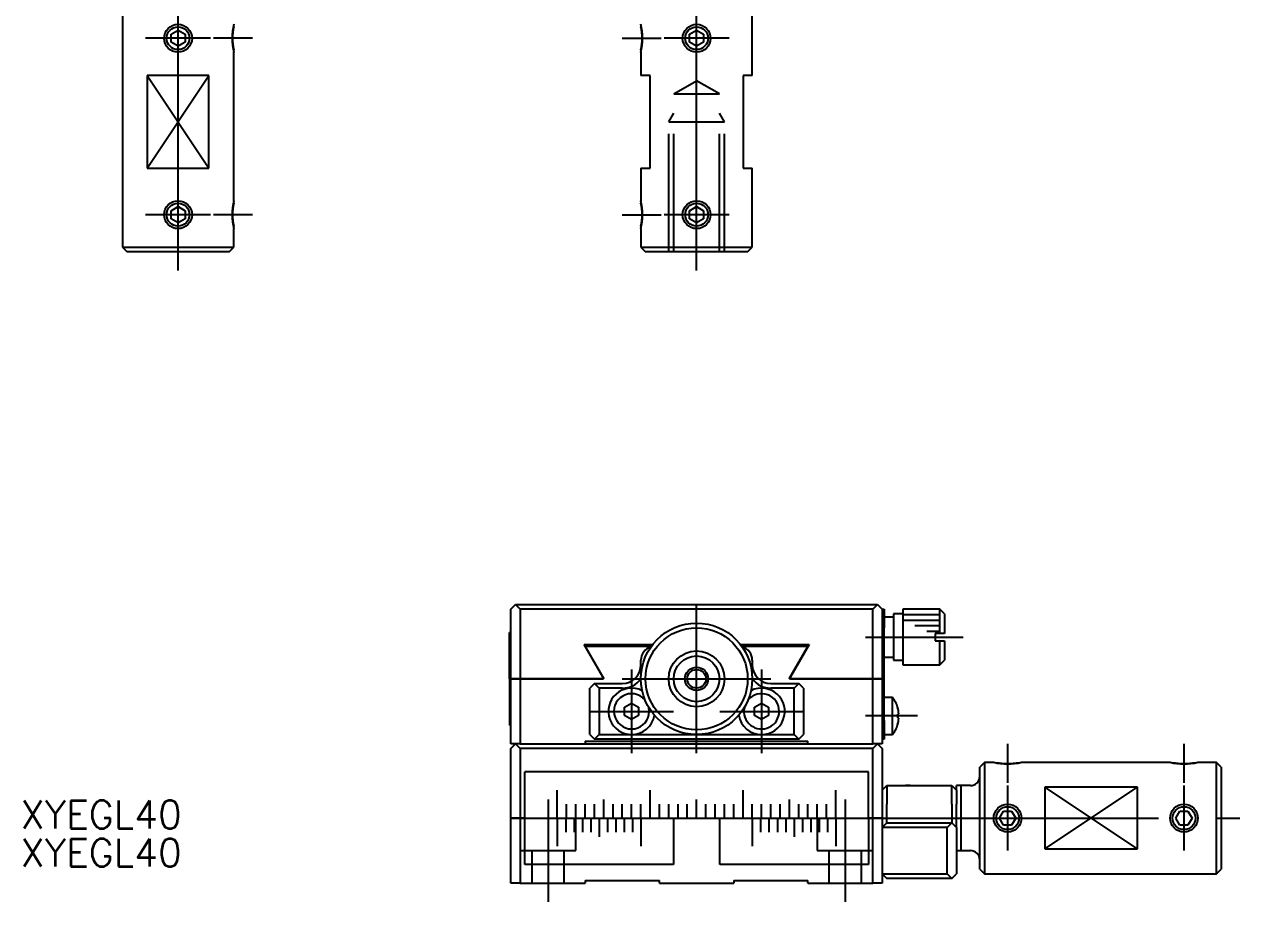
# Model space of a CAD drawing. Extents: x -78 to 223, y -126 to 94.
# Drawn here: x -72.4 to 58.5, y -126.5 to -32 of the extents above; entities that cross this region are included whole.
import ezdxf

# ---------------------------------------------------------------- set-up
doc = ezdxf.new("R2010")
doc.units = 0
doc.linetypes.add('CENTER', pattern=[50.8, 31.75, -6.35, 6.35, -6.35])
doc.linetypes.add('DASHED', pattern=[19.05, 12.7, -6.35])
doc.layers.get('0').update_dxf_attribs({"linetype": 'CONTINUOUS'})
doc.layers.add('CENTER', color=1, linetype='CENTER')
doc.styles.get("Standard").update_dxf_attribs({"font": 'txt.shx', "height": 3, "bigfont": 'bigfont.shx'})

# ---------------------------------------------------------------- blocks, each defined once
blk = doc.blocks.new('*U2')
at = {"color": 7, "linetype": 'CONTINUOUS'}
blk.add_text('XYEGL40', height=3, dxfattribs=at).set_placement((-72.8, -118.58))
blk = doc.blocks.new('*U3')
at = {"color": 7, "linetype": 'CONTINUOUS'}
blk.add_text('XYEGL40', height=3, dxfattribs=at).set_placement((-72.8, -122.7))

msp = doc.modelspace()

# ---------------------------------------------------------------- linework, layer by layer
at = {"color": 7, "linetype": 'CONTINUOUS'}
for p, q in [((-61.85, -31), (-61.85, -56)), ((6, -37.5), (6, -31)), ((-56.6, -33.07), (-55.85, -32.63)), ((-55.85, -32.63), (-55.1, -33.07)), ((-0.75, -33.07), (0, -32.63)), ((0, -32.63), (0.75, -33.07)), ((-56.6, -33.93), (-56.6, -33.07)), ((-55.85, -34.37), (-56.6, -33.93)), ((-55.1, -33.93), (-55.85, -34.37)), ((-55.1, -33.07), (-55.1, -33.93)), ((-0.75, -33.93), (-0.75, -33.07)), ((0, -34.37), (-0.75, -33.93)), ((0.75, -33.93), (0, -34.37)), ((0.75, -33.07), (0.75, -33.93)), ((-49.85, -51), (-49.85, -35)), ((-6, -35), (-6, -37.5)), ((-59.17, -37.5), (-59.17, -47.5)), ((-52.53, -37.5), (-59.17, -37.5)), ((-52.53, -47.5), (-52.53, -37.5)), ((-5, -37.5), (-6, -37.5)), ((-5, -47.5), (-5, -37.5)), ((5, -37.5), (5, -47.5)), ((6, -37.5), (5, -37.5)), ((-59.17, -47.5), (-52.53, -47.5)), ((-6, -47.5), (-6, -51)), ((-6, -47.5), (-5, -47.5)), ((5, -47.5), (6, -47.5)), ((6, -56), (6, -47.5)), ((-56.6, -52.07), (-55.85, -51.63)), ((-56.6, -52.93), (-56.6, -52.07)), ((-55.85, -51.63), (-55.1, -52.07)), ((-55.1, -52.07), (-55.1, -52.93)), ((-0.75, -52.07), (0, -51.63)), ((-0.75, -52.93), (-0.75, -52.07)), ((0, -51.63), (0.75, -52.07)), ((0.75, -52.07), (0.75, -52.93)), ((-55.85, -53.37), (-56.6, -52.93)), ((-55.1, -52.93), (-55.85, -53.37)), ((0, -53.37), (-0.75, -52.93)), ((0.75, -52.93), (0, -53.37)), ((-49.85, -56), (-49.85, -54)), ((-6, -54), (-6, -56)), ((-61.85, -56), (-61.35, -56.5)), ((-61.85, -56), (-55.85, -56)), ((-55.85, -56), (-49.85, -56)), ((-50.35, -56.5), (-49.85, -56)), ((-6, -56), (-5.5, -56.5)), ((-6, -56), (6, -56)), ((5.5, -56.5), (6, -56)), ((-55.85, -56.5), (-61.35, -56.5)), ((-50.35, -56.5), (-55.85, -56.5)), ((5.5, -56.5), (-5.5, -56.5)), ((-20, -94.98), (-19.5, -94.48)), ((-20, -102.48), (-20, -94.98)), ((-19.5, -94.48), (19.5, -94.48)), ((-19.5, -94.48), (-19, -94.98)), ((19, -94.98), (-19, -94.98)), ((-19, -94.98), (-19, -102.48)), ((19, -94.98), (19.5, -94.48)), ((19, -102.48), (19, -94.98)), ((19.5, -94.48), (20, -94.98)), ((20, -94.98), (20, -102.48)), ((20, -94.98), (20.2, -94.98)), ((20.2, -94.98), (20.2, -96.98)), ((21.2, -95.48), (21.2, -97.98)), ((22.2, -95.48), (21.2, -95.48)), ((26.2, -94.98), (22.2, -94.98)), ((22.2, -94.98), (22.2, -97.98)), ((26.2, -97.58), (26.2, -94.98)), ((26.7, -95.48), (26.2, -94.98)), ((26.7, -95.48), (26.7, -97.58)), ((21.2, -95.83), (20.2, -95.83)), ((26.2, -95.58), (22.2, -95.58)), ((26.2, -96.18), (22.2, -96.18)), ((26.2, -96.78), (23.5, -96.78)), ((-20.15, -102.48), (-20.15, -97.48)), ((-20, -97.48), (-20.15, -97.48)), ((20.2, -106.98), (20.2, -96.98)), ((21.2, -97.98), (21.2, -100.48)), ((22.2, -97.98), (22.2, -100.98)), ((26.2, -97.38), (24.8, -97.38)), ((26.2, -97.58), (25.7, -97.58)), ((25.7, -97.58), (25.7, -98.38)), ((26.7, -97.58), (26.2, -97.58)), ((-12.12, -98.78), (-4.72, -98.78)), ((-10.1, -102.28), (-12.12, -98.78)), ((-4.87, -98.98), (-12, -98.98)), ((-12, -98.98), (-9.98, -102.48)), ((4.72, -98.78), (12.12, -98.78)), ((12, -98.98), (4.87, -98.98)), ((9.98, -102.48), (12, -98.98)), ((12.12, -98.78), (10.1, -102.28)), ((25.7, -98.38), (26.2, -98.38)), ((26.2, -100.98), (26.2, -98.38)), ((26.2, -98.38), (26.7, -98.38)), ((26.7, -98.38), (26.7, -100.48)), ((-6, -100.98), (-6, -100.48)), ((6, -100.48), (6, -100.98)), ((20.2, -100.13), (21.2, -100.13)), ((21.2, -100.48), (22.2, -100.48)), ((26.2, -100.98), (26.7, -100.48)), ((22.2, -100.98), (26.2, -100.98)), ((-20.15, -102.48), (-20.15, -107.48)), ((-20.15, -102.48), (-20, -102.48)), ((-20, -102.48), (-20.15, -102.48)), ((-20, -109.48), (-20, -102.48)), ((-19, -102.48), (-20, -102.48)), ((-20, -102.48), (-19, -102.48)), ((-19, -102.48), (-19, -109.48)), ((-19, -102.48), (-10.1, -102.48)), ((-10.1, -102.48), (-19, -102.48)), ((-11, -102.98), (-11.5, -103.48)), ((-11, -102.98), (-8, -102.98)), ((-10.5, -103.48), (-11, -102.98)), ((-10.1, -102.48), (-10.1, -102.28)), ((-9.98, -102.48), (-10.1, -102.48)), ((8, -102.98), (11, -102.98)), ((10.1, -102.48), (9.98, -102.48)), ((10.1, -102.28), (10.1, -102.48)), ((10.1, -102.48), (19, -102.48)), ((19, -102.48), (10.1, -102.48)), ((11, -102.98), (10.5, -103.48)), ((11.5, -103.48), (11, -102.98)), ((19, -109.48), (19, -102.48)), ((20, -102.48), (19, -102.48)), ((19, -102.48), (20, -102.48)), ((20, -102.48), (20, -109.48)), ((-11.5, -108.48), (-11.5, -103.48)), ((-10.5, -103.48), (-10.5, -108.48)), ((-8, -103.48), (-10.5, -103.48)), ((-5.81, -103.98), (-5.81, -103.98)), ((10.5, -103.48), (8, -103.48)), ((10.5, -108.48), (10.5, -103.48)), ((11.5, -103.48), (11.5, -108.48)), ((21.1, -104.48), (20.2, -104.48)), ((21.1, -108.48), (21.1, -104.48)), ((-7.75, -105.54), (-7, -105.11)), ((-7.75, -106.41), (-7.75, -105.54)), ((-7, -105.11), (-6.25, -105.54)), ((-6.25, -105.54), (-6.25, -106.41)), ((6.25, -105.54), (7, -105.11)), ((6.25, -106.41), (6.25, -105.54)), ((7, -105.11), (7.75, -105.54)), ((7.75, -105.54), (7.75, -106.41)), ((21.66, -105.55), (21.66, -105.53)), ((-7, -106.84), (-7.75, -106.41)), ((-6.25, -106.41), (-7, -106.84)), ((7, -106.84), (6.25, -106.41)), ((7.75, -106.41), (7, -106.84)), ((20.2, -106.98), (20.2, -108.98)), ((21.66, -106.68), (21.66, -106.28)), ((21.66, -106.28), (21.79, -106.28)), ((21.79, -106.68), (21.66, -106.68)), ((-20, -107.48), (-20.15, -107.48)), ((-11.5, -108.48), (-11, -108.98)), ((-11, -108.98), (-10.5, -108.48)), ((-10.5, -108.48), (-7, -108.48)), ((-7, -108.48), (0, -108.48)), ((0, -108.48), (7, -108.48)), ((7, -108.48), (10.5, -108.48)), ((10.5, -108.48), (11, -108.98)), ((11, -108.98), (11.5, -108.48)), ((20.2, -108.48), (21.1, -108.48)), ((21.66, -107.43), (21.66, -107.4)), ((-19.5, -109.48), (-20, -109.48)), ((-20, -109.98), (-19.5, -109.48)), ((-19, -109.48), (-19.5, -109.48)), ((-19.5, -109.48), (-19, -109.98)), ((-19, -109.48), (-12, -109.48)), ((-12, -109.18), (12, -109.18)), ((-12, -109.18), (-12, -109.48)), ((-12, -109.48), (12, -109.48)), ((11, -108.98), (-11, -108.98)), ((12, -109.48), (12, -109.18)), ((12, -109.48), (19, -109.48)), ((19.5, -109.48), (19, -109.48)), ((19, -109.98), (19.5, -109.48)), ((20, -109.48), (19.5, -109.48)), ((19.5, -109.48), (20, -109.98)), ((20.2, -108.98), (20, -108.98)), ((-20, -117.48), (-20, -109.98)), ((19, -109.98), (-19, -109.98)), ((-19, -109.98), (-19, -117.48)), ((19, -117.48), (19, -109.98)), ((20, -109.98), (20, -117.48)), ((18.5, -112.48), (-18.5, -112.48)), ((-18.5, -117.48), (-18.5, -112.48)), ((18.5, -117.48), (18.5, -112.48)), ((31, -111.48), (30.5, -111.98)), ((30.5, -117.48), (30.5, -111.98)), ((32, -111.48), (31, -111.48)), ((31, -111.48), (31, -117.48)), ((51, -111.48), (35, -111.48)), ((56, -111.48), (54, -111.48)), ((56, -117.48), (56, -111.48)), ((56.5, -111.98), (56, -111.48)), ((56.5, -111.98), (56.5, -117.48)), ((-15, -115.48), (-15, -114.48)), ((-5, -115.48), (-5, -114.48)), ((5, -115.48), (5, -114.48)), ((15, -115.48), (15, -114.48)), ((20, -114.48), (20.5, -113.98)), ((20.5, -113.98), (27.5, -113.98)), ((20.5, -113.98), (20.5, -115.48)), ((20.5, -113.98), (22.5, -113.98)), ((23, -113.98), (22.5, -113.98)), ((22.5, -113.98), (23, -113.98)), ((27.5, -113.98), (28, -114.48)), ((27.5, -115.48), (27.5, -113.98)), ((28, -114.48), (28, -113.98)), ((28.5, -113.98), (28, -113.98)), ((28, -114.48), (28, -115.48)), ((28.5, -120.98), (28.5, -113.98)), ((28.5, -117.48), (28.5, -113.98)), ((29.5, -113.98), (28.5, -113.98)), ((37.5, -114.16), (37.5, -120.79)), ((47.5, -114.16), (37.5, -114.16)), ((47.5, -120.79), (47.5, -114.16)), ((-15, -115.98), (-15, -115.48)), ((-15, -117.48), (-15, -115.98)), ((-14, -117.48), (-14, -115.98)), ((-13, -117.48), (-13, -115.98)), ((-12, -117.48), (-12, -115.98)), ((-11, -117.48), (-11, -115.98)), ((-10, -115.98), (-10, -115.48)), ((-10, -117.48), (-10, -115.98)), ((-9, -117.48), (-9, -115.98)), ((-8, -117.48), (-8, -115.98)), ((-7, -117.48), (-7, -115.98)), ((-6, -117.48), (-6, -115.98)), ((-5, -115.98), (-5, -115.48)), ((-5, -117.48), (-5, -115.98)), ((-4, -117.48), (-4, -115.98)), ((-3, -117.48), (-3, -115.98)), ((-2, -117.48), (-2, -115.98)), ((-1, -117.48), (-1, -115.98)), ((0, -115.98), (0, -115.48)), ((0, -117.48), (0, -115.98)), ((1, -117.48), (1, -115.98)), ((2, -117.48), (2, -115.98)), ((3, -117.48), (3, -115.98)), ((4, -117.48), (4, -115.98)), ((5, -115.98), (5, -115.48)), ((5, -117.48), (5, -115.98)), ((6, -117.48), (6, -115.98)), ((7, -117.48), (7, -115.98)), ((8, -117.48), (8, -115.98)), ((9, -117.48), (9, -115.98)), ((10, -115.98), (10, -115.48)), ((10, -117.48), (10, -115.98)), ((11, -117.48), (11, -115.98)), ((12, -117.48), (12, -115.98)), ((13, -117.48), (13, -115.98)), ((14, -117.48), (14, -115.98)), ((15, -115.98), (15, -115.48)), ((15, -117.48), (15, -115.98)), ((20.5, -115.48), (20.5, -115.98)), ((20.5, -117.98), (20.5, -115.98)), ((27.5, -115.98), (27.5, -115.48)), ((27.5, -115.98), (27.5, -117.98)), ((28, -115.48), (28, -115.98)), ((28, -118.48), (28, -115.98)), ((-20, -124.48), (-20, -117.48)), ((-20, -117.48), (-19, -117.48)), ((-19, -117.48), (-20, -117.48)), ((-19, -117.48), (-19, -124.48)), ((-18.51, -117.48), (-19, -117.48)), ((-19, -117.48), (-18.51, -117.48)), ((-18.5, -122.48), (-18.5, -117.48)), ((-18.5, -117.48), (-15.01, -117.48)), ((-18.5, -117.48), (-15.01, -117.48)), ((-15.01, -117.48), (-15, -117.48)), ((-15.01, -117.48), (-15, -117.48)), ((-15, -117.48), (-14.99, -117.48)), ((-15, -117.48), (-14.99, -117.48)), ((-15, -117.48), (-15, -118.98)), ((-14.99, -117.48), (-14.11, -117.48)), ((-14.99, -117.48), (-14.1, -117.48)), ((-14.11, -117.48), (-14.1, -117.48)), ((-14.1, -117.48), (-14.09, -117.48)), ((-14.1, -117.48), (-14.01, -117.48)), ((-14.1, -117.48), (-14.1, -118.98)), ((-14.09, -117.48), (-14, -117.48)), ((-14.01, -117.48), (-14, -117.48)), ((-14, -117.48), (-13.21, -117.48)), ((-14, -117.48), (-13.99, -117.48)), ((-13.99, -117.48), (-13.2, -117.48)), ((-13.21, -117.48), (-13.2, -117.48)), ((-13.2, -117.48), (-13.19, -117.48)), ((-13.2, -117.48), (-13.01, -117.48)), ((-13.2, -117.48), (-13.2, -118.98)), ((-13.19, -117.48), (-13, -117.48)), ((-13.01, -117.48), (-13, -117.48)), ((-13, -117.48), (-12.31, -117.48)), ((-13, -117.48), (-12.99, -117.48)), ((-12.99, -117.48), (-12.3, -117.48)), ((-12.31, -117.48), (-12.3, -117.48)), ((-12.3, -117.48), (-12.29, -117.48)), ((-12.3, -117.48), (-12.01, -117.48)), ((-12.3, -117.48), (-12.3, -118.98)), ((-12.29, -117.48), (-12, -117.48)), ((-12.01, -117.48), (-12, -117.48)), ((-12, -117.48), (-11.41, -117.48)), ((-12, -117.48), (-11.99, -117.48)), ((-11.99, -117.48), (-11.4, -117.48)), ((-11.41, -117.48), (-11.4, -117.48)), ((-11.4, -117.48), (-11.39, -117.48)), ((-11.4, -117.48), (-11.01, -117.48)), ((-11.4, -117.48), (-11.4, -118.98)), ((-11.39, -117.48), (-11, -117.48)), ((-11.01, -117.48), (-11, -117.48)), ((-11, -117.48), (-10.51, -117.48)), ((-11, -117.48), (-10.99, -117.48)), ((-10.99, -117.48), (-10.5, -117.48)), ((-10.51, -117.48), (-10.5, -117.48)), ((-10.5, -117.48), (-10.49, -117.48)), ((-10.5, -117.48), (-10.01, -117.48)), ((-10.5, -117.48), (-10.5, -118.98)), ((-10.49, -117.48), (-10, -117.48)), ((-10.01, -117.48), (-10, -117.48)), ((-10, -117.48), (-9.61, -117.48)), ((-10, -117.48), (-9.99, -117.48)), ((-9.99, -117.48), (-9.6, -117.48)), ((-9.61, -117.48), (-9.6, -117.48)), ((-9.6, -117.48), (-9.01, -117.48)), ((-9.6, -117.48), (-9.59, -117.48)), ((-9.6, -117.48), (-9.6, -118.98)), ((-9.59, -117.48), (-9, -117.48)), ((-9.01, -117.48), (-9, -117.48)), ((-9, -117.48), (-8.71, -117.48)), ((-9, -117.48), (-8.99, -117.48)), ((-8.99, -117.48), (-8.7, -117.48)), ((-8.71, -117.48), (-8.7, -117.48)), ((-8.7, -117.48), (-8.69, -117.48)), ((-8.7, -117.48), (-8.01, -117.48)), ((-8.7, -117.48), (-8.7, -118.98)), ((-8.69, -117.48), (-8, -117.48)), ((-8.01, -117.48), (-8, -117.48)), ((-8, -117.48), (-7.81, -117.48)), ((-8, -117.48), (-7.99, -117.48)), ((-7.99, -117.48), (-7.8, -117.48)), ((-7.81, -117.48), (-7.8, -117.48)), ((-7.8, -117.48), (-7.79, -117.48)), ((-7.8, -117.48), (-7.01, -117.48)), ((-7.8, -117.48), (-7.8, -118.98)), ((-7.79, -117.48), (-7, -117.48)), ((-7.01, -117.48), (-7, -117.48)), ((-7, -117.48), (-6.91, -117.48)), ((-7, -117.48), (-6.99, -117.48)), ((-6.99, -117.48), (-6.9, -117.48)), ((-6.91, -117.48), (-6.9, -117.48)), ((-6.9, -117.48), (-6.01, -117.48)), ((-6.9, -117.48), (-6.89, -117.48)), ((-6.9, -117.48), (-6.9, -118.98)), ((-6.89, -117.48), (-6.01, -117.48)), ((-6.01, -117.48), (-6, -117.48)), ((-6.01, -117.48), (-6, -117.48)), ((-6, -117.48), (-5.99, -117.48)), ((-6, -117.48), (-5.99, -117.48)), ((-6, -117.48), (-6, -118.98)), ((-5.99, -117.48), (-5, -117.48)), ((-5.99, -117.48), (-5.01, -117.48)), ((-5.01, -117.48), (-5, -117.48)), ((-5, -117.48), (-4, -117.48)), ((-5, -117.48), (-4.99, -117.48)), ((-4.99, -117.48), (-4.01, -117.48)), ((-4.01, -117.48), (-4, -117.48)), ((-4, -117.48), (-3, -117.48)), ((-4, -117.48), (-3.99, -117.48)), ((-3.99, -117.48), (-3.01, -117.48)), ((-3.01, -117.48), (-3, -117.48)), ((-3, -117.48), (-2.5, -117.48)), ((-3, -117.48), (-2.99, -117.48)), ((-2.99, -117.48), (-2.5, -117.48)), ((-2.5, -117.48), (-2.5, -122.48)), ((-2.5, -117.48), (-2.49, -117.48)), ((-2.49, -117.48), (-2, -117.48)), ((-2, -117.48), (-1, -117.48)), ((-1, -117.48), (0, -117.48)), ((0, -117.48), (1, -117.48)), ((1, -117.48), (2, -117.48)), ((2, -117.48), (2.49, -117.48)), ((2.49, -117.48), (2.5, -117.48)), ((2.5, -122.48), (2.5, -117.48)), ((2.5, -117.48), (3, -117.48)), ((2.5, -117.48), (2.99, -117.48)), ((2.99, -117.48), (3, -117.48)), ((3, -117.48), (4, -117.48)), ((3, -117.48), (3.01, -117.48)), ((3.01, -117.48), (3.99, -117.48)), ((3.99, -117.48), (4, -117.48)), ((4, -117.48), (5, -117.48)), ((4, -117.48), (4.01, -117.48)), ((4.01, -117.48), (4.99, -117.48)), ((4.99, -117.48), (5, -117.48)), ((5, -117.48), (5.99, -117.48)), ((5, -117.48), (5.01, -117.48)), ((5.01, -117.48), (5.99, -117.48)), ((5.99, -117.48), (6, -117.48)), ((5.99, -117.48), (6, -117.48)), ((6, -117.48), (6.01, -117.48)), ((6, -117.48), (6.01, -117.48)), ((6, -117.48), (6, -118.98)), ((6.01, -117.48), (6.89, -117.48)), ((6.01, -117.48), (6.9, -117.48)), ((6.89, -117.48), (6.9, -117.48)), ((6.9, -117.48), (6.91, -117.48)), ((6.9, -117.48), (6.99, -117.48)), ((6.9, -117.48), (6.9, -118.98)), ((6.91, -117.48), (7, -117.48)), ((6.99, -117.48), (7, -117.48)), ((7, -117.48), (7.79, -117.48)), ((7, -117.48), (7.01, -117.48)), ((7.01, -117.48), (7.8, -117.48)), ((7.79, -117.48), (7.8, -117.48)), ((7.8, -117.48), (7.81, -117.48)), ((7.8, -117.48), (7.99, -117.48)), ((7.8, -117.48), (7.8, -118.98)), ((7.81, -117.48), (8, -117.48)), ((7.99, -117.48), (8, -117.48)), ((8, -117.48), (8.69, -117.48)), ((8, -117.48), (8.01, -117.48)), ((8.01, -117.48), (8.7, -117.48)), ((8.69, -117.48), (8.7, -117.48)), ((8.7, -117.48), (8.71, -117.48)), ((8.7, -117.48), (8.99, -117.48)), ((8.7, -117.48), (8.7, -118.98)), ((8.71, -117.48), (9, -117.48)), ((8.99, -117.48), (9, -117.48)), ((9, -117.48), (9.59, -117.48)), ((9, -117.48), (9.01, -117.48)), ((9.01, -117.48), (9.6, -117.48)), ((9.59, -117.48), (9.6, -117.48)), ((9.6, -117.48), (9.61, -117.48)), ((9.6, -117.48), (9.99, -117.48)), ((9.6, -117.48), (9.6, -118.98)), ((9.61, -117.48), (10, -117.48)), ((9.99, -117.48), (10, -117.48)), ((10, -117.48), (10.49, -117.48)), ((10, -117.48), (10.01, -117.48)), ((10.01, -117.48), (10.5, -117.48)), ((10.49, -117.48), (10.5, -117.48)), ((10.5, -117.48), (10.51, -117.48)), ((10.5, -117.48), (10.99, -117.48)), ((10.5, -117.48), (10.5, -118.98)), ((10.51, -117.48), (11, -117.48)), ((10.99, -117.48), (11, -117.48)), ((11, -117.48), (11.39, -117.48)), ((11, -117.48), (11.01, -117.48)), ((11.01, -117.48), (11.4, -117.48)), ((11.39, -117.48), (11.4, -117.48)), ((11.4, -117.48), (11.41, -117.48)), ((11.4, -117.48), (11.99, -117.48)), ((11.4, -117.48), (11.4, -118.98)), ((11.41, -117.48), (12, -117.48)), ((11.99, -117.48), (12, -117.48)), ((12, -117.48), (12.29, -117.48)), ((12, -117.48), (12.01, -117.48)), ((12.01, -117.48), (12.3, -117.48)), ((12.29, -117.48), (12.3, -117.48)), ((12.3, -117.48), (12.31, -117.48)), ((12.3, -117.48), (12.99, -117.48)), ((12.3, -117.48), (12.3, -118.98)), ((12.31, -117.48), (13, -117.48)), ((12.99, -117.48), (13, -117.48)), ((13, -117.48), (13.19, -117.48)), ((13, -117.48), (13.01, -117.48)), ((13.01, -117.48), (13.2, -117.48)), ((13.19, -117.48), (13.2, -117.48)), ((13.2, -117.48), (13.99, -117.48)), ((13.2, -117.48), (13.21, -117.48)), ((13.2, -117.48), (13.2, -118.98)), ((13.21, -117.48), (14, -117.48)), ((13.99, -117.48), (14, -117.48)), ((14, -117.48), (14.09, -117.48)), ((14, -117.48), (14.01, -117.48)), ((14.01, -117.48), (14.1, -117.48)), ((14.09, -117.48), (14.1, -117.48)), ((14.1, -117.48), (14.11, -117.48)), ((14.1, -117.48), (14.99, -117.48)), ((14.1, -117.48), (14.1, -118.98)), ((14.11, -117.48), (14.99, -117.48)), ((14.99, -117.48), (15, -117.48)), ((14.99, -117.48), (15, -117.48)), ((15, -117.48), (15.01, -117.48)), ((15, -117.48), (15.01, -117.48)), ((15, -117.48), (15, -118.98)), ((15.01, -117.48), (18.5, -117.48)), ((15.01, -117.48), (18.5, -117.48)), ((18.5, -117.48), (18.5, -122.48)), ((19, -117.48), (18.51, -117.48)), ((18.51, -117.48), (19, -117.48)), ((19, -124.48), (19, -117.48)), ((19, -117.48), (20, -117.48)), ((20, -117.48), (19, -117.48)), ((20, -117.48), (20, -124.48)), ((28.5, -120.98), (28.5, -117.48)), ((30.5, -122.98), (30.5, -117.48)), ((31, -117.48), (31, -123.48)), ((32.63, -117.48), (33.07, -116.73)), ((33.07, -118.23), (32.63, -117.48)), ((33.07, -116.73), (33.93, -116.73)), ((33.93, -116.73), (34.37, -117.48)), ((34.37, -117.48), (33.93, -118.23)), ((51.63, -117.48), (52.07, -116.73)), ((52.07, -118.23), (51.63, -117.48)), ((52.07, -116.73), (52.93, -116.73)), ((52.93, -116.73), (53.37, -117.48)), ((53.37, -117.48), (52.93, -118.23)), ((56, -123.48), (56, -117.48)), ((56.5, -117.48), (56.5, -122.98)), ((-15, -118.98), (-15, -119.48)), ((-10.5, -118.98), (-10.5, -119.48)), ((-6, -118.98), (-6, -119.48)), ((6, -118.98), (6, -119.48)), ((10.5, -118.98), (10.5, -119.48)), ((15, -118.98), (15, -119.48)), ((20.5, -117.98), (20, -118.48)), ((27, -118.48), (20, -118.48)), ((20.5, -117.98), (27.5, -117.98)), ((27.5, -117.98), (27, -118.48)), ((27, -123.48), (27, -118.48)), ((28, -118.48), (27.5, -117.98)), ((28, -118.48), (28, -123.48)), ((33.93, -118.23), (33.07, -118.23)), ((52.93, -118.23), (52.07, -118.23)), ((-15, -119.48), (-15, -120.48)), ((-6, -119.48), (-6, -120.48)), ((6, -119.48), (6, -120.48)), ((15, -119.48), (15, -120.48)), ((28, -120.98), (28.5, -120.98)), ((28.5, -120.98), (29.5, -120.98)), ((37.5, -120.79), (47.5, -120.79)), ((-2.5, -122.48), (-18.5, -122.48)), ((18.5, -122.48), (2.5, -122.48)), ((30.5, -122.98), (31, -123.48)), ((56, -123.48), (56.5, -122.98)), ((-12, -124.18), (-4, -124.18)), ((-12, -124.18), (-12, -124.48)), ((-4, -124.48), (-4, -124.18)), ((4, -124.18), (12, -124.18)), ((4, -124.18), (4, -124.48)), ((12, -124.48), (12, -124.18)), ((20, -123.48), (27, -123.48)), ((20, -123.48), (20.5, -123.98)), ((27.5, -123.98), (20.5, -123.98)), ((27, -123.48), (27.5, -123.98)), ((27.5, -123.98), (28, -123.48)), ((31, -123.48), (56, -123.48)), ((-19, -124.48), (-20, -124.48)), ((-19, -124.48), (-12, -124.48)), ((-4, -124.48), (4, -124.48)), ((12, -124.48), (19, -124.48)), ((20, -124.48), (19, -124.48))]:
    msp.add_line(p, q, dxfattribs=at)
at = {"color": 3, "linetype": 'CONTINUOUS'}
for p, q in [((-59.17, -47.5), (-52.53, -37.5)), ((-59.17, -37.5), (-52.53, -47.5)), ((37.5, -120.79), (47.5, -114.16)), ((47.5, -120.79), (37.5, -114.16))]:
    msp.add_line(p, q, dxfattribs=at)
at = {"color": 3, "linetype": 'DASHED'}
for p, q in [((-2.46, -39.5), (0, -38.08)), ((2.46, -39.5), (0, -38.08)), ((-2.46, -56.5), (-2.46, -39.5)), ((-2.46, -39.5), (2.46, -39.5)), ((2.46, -56.5), (2.46, -39.5)), ((-3, -42.5), (-2.46, -41.56)), ((3, -42.5), (2.46, -41.56)), ((-3, -56.5), (-3, -42.5)), ((-3, -42.5), (3, -42.5)), ((3, -56.5), (3, -42.5)), ((-19, -117.48), (-19, -120.98)), ((-13, -120.98), (-13, -117.48)), ((13, -117.48), (13, -120.98)), ((19, -120.98), (19, -117.48)), ((-19, -120.98), (-16, -120.98)), ((-17.75, -120.98), (-17.75, -124.48)), ((-16, -120.98), (-13, -120.98)), ((-14.25, -124.48), (-14.25, -120.98)), ((13, -120.98), (16, -120.98)), ((14.25, -120.98), (14.25, -124.48)), ((16, -120.98), (19, -120.98)), ((17.75, -124.48), (17.75, -120.98))]:
    msp.add_line(p, q, dxfattribs=at)
at = {"color": 3, "linetype": 'CONTINUOUS'}
for centre, radius in [((-55.85, -33.5), 1.5), ((0, -33.5), 1.5), ((-55.85, -52.5), 1.5), ((0, -52.5), 1.5), ((0, -102.48), 3), ((33.5, -117.48), 1.5), ((52.5, -117.48), 1.5)]:
    msp.add_circle(centre, radius, dxfattribs=at)
at = {"color": 7, "linetype": 'CONTINUOUS'}
for centre, radius in [((-55.85, -33.5), 1.23), ((0, -33.5), 1.23), ((-55.85, -52.5), 1.23), ((0, -52.5), 1.23), ((0, -102.48), 6), ((0, -102.48), 5.5), ((0, -102.48), 2.46), ((0, -102.48), 1.25), ((0, -102.48), 1), ((33.5, -117.48), 1.23), ((52.5, -117.48), 1.23)]:
    msp.add_circle(centre, radius, dxfattribs=at)
at = {"color": 3, "linetype": 'CONTINUOUS'}
for centre, start, end in [((-44.04, -33.5), 165.5273, 194.4727), ((-11.81, -33.5), 345.5273, 14.4727), ((-44.04, -52.5), 165.5273, 194.4727), ((-11.81, -52.5), 345.5273, 14.4727), ((33.5, -105.66), 255.5252, 284.4748), ((52.5, -105.66), 255.5252, 284.4748)]:
    msp.add_arc(centre, 6, start, end, dxfattribs=at)
at = {"color": 7, "linetype": 'CONTINUOUS'}
for centre, radius, start, end in [((-44.18, -33.5), 5.81, 167.7754, 192.2246), ((-11.67, -33.5), 5.81, 347.7754, 12.2246), ((-44.18, -52.5), 5.81, 167.7754, 192.2246), ((-11.67, -52.5), 5.81, 347.7754, 12.2246), ((-4.5, -100.48), 1.5, 106.0573, 180), ((4.5, -100.48), 1.5, 0, 73.9427), ((-8, -100.98), 2, 270, 0), ((8, -100.98), 2, 180, 270), ((-8, -100.98), 2.5, 270, 323.1301), ((8, -100.98), 2.5, 216.8699, 270), ((-7, -105.98), 2.5, 62.9563, 270), ((-7, -105.98), 1.9, 40.5356, 0), ((7, -105.98), 1.9, 0, 139.4644), ((7, -105.98), 2.5, 270, 117.0437), ((18.6, -106.48), 3.2, 17.27, 38.6822), ((-7, -105.98), 1.9, 0, 12.5945), ((7, -105.98), 1.9, 167.4055, 0), ((18.6, -106.48), 3.19, 3.5904, 16.9053), ((-7, -105.98), 2.5, 270, 350.1738), ((7, -105.98), 2.5, 189.8262, 270), ((18.6, -106.48), 3.19, 343.0947, 356.4096), ((18.6, -106.48), 3.2, 321.3178, 342.73), ((33.5, -105.8), 5.81, 257.7745, 282.2255), ((52.5, -105.8), 5.81, 257.7745, 282.2255), ((29.5, -112.98), 1, 270, 0), ((29.5, -121.98), 1, 0, 90)]:
    msp.add_arc(centre, radius, start, end, dxfattribs=at)
at = {"layer": 'CENTER', "color": 1, "linetype": 'CENTER'}
for p, q in [((0, -58.5), (0, 22)), ((-55.85, -58.5), (-55.85, -18)), ((-52.35, -33.5), (-59.35, -33.5)), ((-47.85, -33.5), (-52.04, -33.5)), ((-8, -33.5), (-3.81, -33.5)), ((3.5, -33.5), (-3.5, -33.5)), ((-52.35, -52.5), (-59.35, -52.5)), ((-47.85, -52.5), (-52.04, -52.5)), ((-8, -52.5), (-3.81, -52.5)), ((3.5, -52.5), (-3.5, -52.5)), ((0, -110.48), (0, -94.48)), ((18.2, -97.98), (28.7, -97.98)), ((-7, -101.48), (-7, -110.48)), ((7, -101.48), (7, -110.48)), ((-8, -102.48), (8, -102.48)), ((-11.5, -105.98), (-2.5, -105.98)), ((2.5, -105.98), (11.5, -105.98)), ((23.79, -106.48), (18.2, -106.48)), ((33.5, -109.48), (33.5, -113.67)), ((52.5, -109.48), (52.5, -113.67)), ((33.5, -113.98), (33.5, -120.98)), ((52.5, -113.98), (52.5, -120.98)), ((-16, -115.48), (-16, -126.48)), ((16, -115.48), (16, -126.48)), ((18, -117.48), (58.5, -117.48))]:
    msp.add_line(p, q, dxfattribs=at)

# ---------------------------------------------------------------- block references
at = {"color": 7, "linetype": 'CONTINUOUS'}
for name in ['*U2', '*U3']:
    msp.add_blockref(name, (0, 0), dxfattribs=at)

doc.saveas('drawing.dxf')
